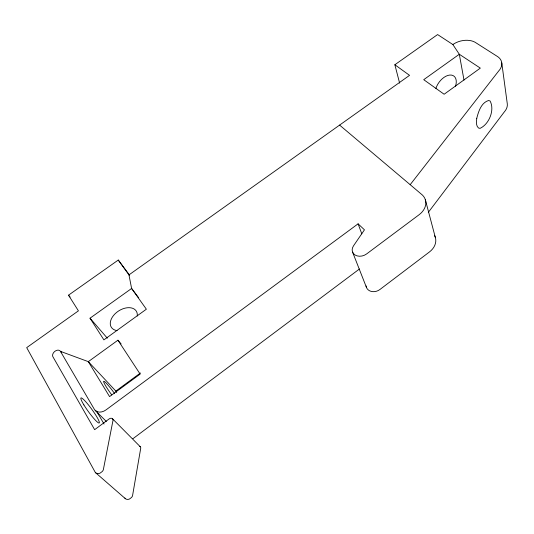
<?xml version="1.0" encoding="UTF-8"?>
<svg xmlns="http://www.w3.org/2000/svg" width="534" height="534" viewBox="0 0 534 534"><rect width="100%" height="100%" fill="white"/><g stroke="black" fill="none" stroke-linecap="round" stroke-linejoin="round"><path stroke-width="0.8" d="M428.288 212.405L504.29 111.953A16.788 11.635 -11.7 0 0 507.3 103.883L501.773 62.912M129.588 275.184L118.268 260.051L68.512 295.182L78.418 310.848L26.7 347.634L95.165 472.183A5.293 4.032 -48.4 0 0 98.376 473.605A5.267 4.012 -48.4 0 0 100.138 473.097L102.201 471.549A5.267 4.012 -48.4 0 0 103.296 469.907L113.048 420.138A3.044 2.303 -44.6 0 0 109.156 418.91L94.651 429.67L52.819 356.612A4.672 3.291 -41.3 0 1 55.035 351.218A4.672 3.291 -41.3 0 1 60.362 351.198L94.531 409.625A9.919 7.403 -43.5 0 0 106.086 409.845L358.094 223.826L364.448 229.827L353.521 245.82A9.258 7.242 -20.5 0 0 355.07 255.005A9.258 7.242 -20.5 0 0 366.591 253.95L419.097 214.735A18.269 13.864 -16.3 0 0 422.474 195.11L410.179 184.684L498.576 71.129A17.629 11.721 -12.5 0 0 496.914 56.15L474.94 42.173A16.527 10.82 -13.7 0 0 452.865 44.542L437.606 34.563L394.86 64.748L399.619 83.13M359.449 268.989L133.887 437.993A9.378 7.242 -45.1 0 1 132.919 438.648M61.61 352.553L60.475 351.372L88.317 361.651L115.845 391.088L140.435 372.999M117.941 340.198L88.317 361.651L109.563 396.595L140.148 374.094L117.941 340.198L121.125 343.943M138.666 297.745L131.611 288.467L146.369 309.206L103.896 339.871L90.019 318.197L131.611 288.467L128.961 274.903L118.268 260.051M128.961 274.903L409.558 75.347L394.86 64.748M339.597 125.096L410.179 184.684M95.853 472.93L125.477 498.756M95.132 410.339L106.333 421.433M112.507 418.776L140.215 446.691M90.019 318.197L107.321 338.176M68.512 295.182L70.121 297.037M452.865 44.542L459.307 54.254L480.326 68.118L444.128 94.251L423.729 79.679L459.307 54.254L464.006 80.067M115.845 391.088L116.706 392.477M96.494 411.1L104.057 424.023M352.607 252.195L366.538 287.639M358.094 223.826L361.792 233.825M425.298 199.569L435.263 237.183M435.904 88.457A13.831 8.324 -54.2 0 1 449.608 75.074A13.831 8.324 -54.2 0 1 455.515 86.248M111.719 394.866A15.413 1.562 53.8 0 1 103.763 381.269A15.413 1.562 53.8 0 1 114.683 393.631M117.053 330.599A14.872 9.725 -33.3 0 1 111.239 319.192A14.872 9.725 -33.3 0 1 127.045 307.778A14.872 9.725 -33.3 0 1 137.258 316.021M434.603 235.594A17.328 13.63 -15.5 0 1 429.483 251.928L379.874 289.528A8.771 7.102 -20 0 1 371.157 291.384A8.771 7.102 -20 0 1 366.104 285.91M139.754 446.357A2.864 2.236 -46.4 0 1 140.762 448.006L132.512 495.912A4.973 3.898 -50.4 0 1 131.498 497.481L129.548 498.97A4.973 3.898 -50.4 0 1 124.849 498.022M476.775 118.281C476.408 121.498 475.781 125.563 478.471 127.98L480.033 128.367C489.124 124.235 494.938 109.931 490.092 100.986L488.557 100.499C481.207 102.735 478.477 111.553 476.775 118.281M83.891 404.919A15.493 2.056 53.9 0 0 99.184 422.995A15.493 2.056 53.9 0 0 87.222 403.444A15.493 2.056 53.9 0 0 83.891 404.919"/></g></svg>
